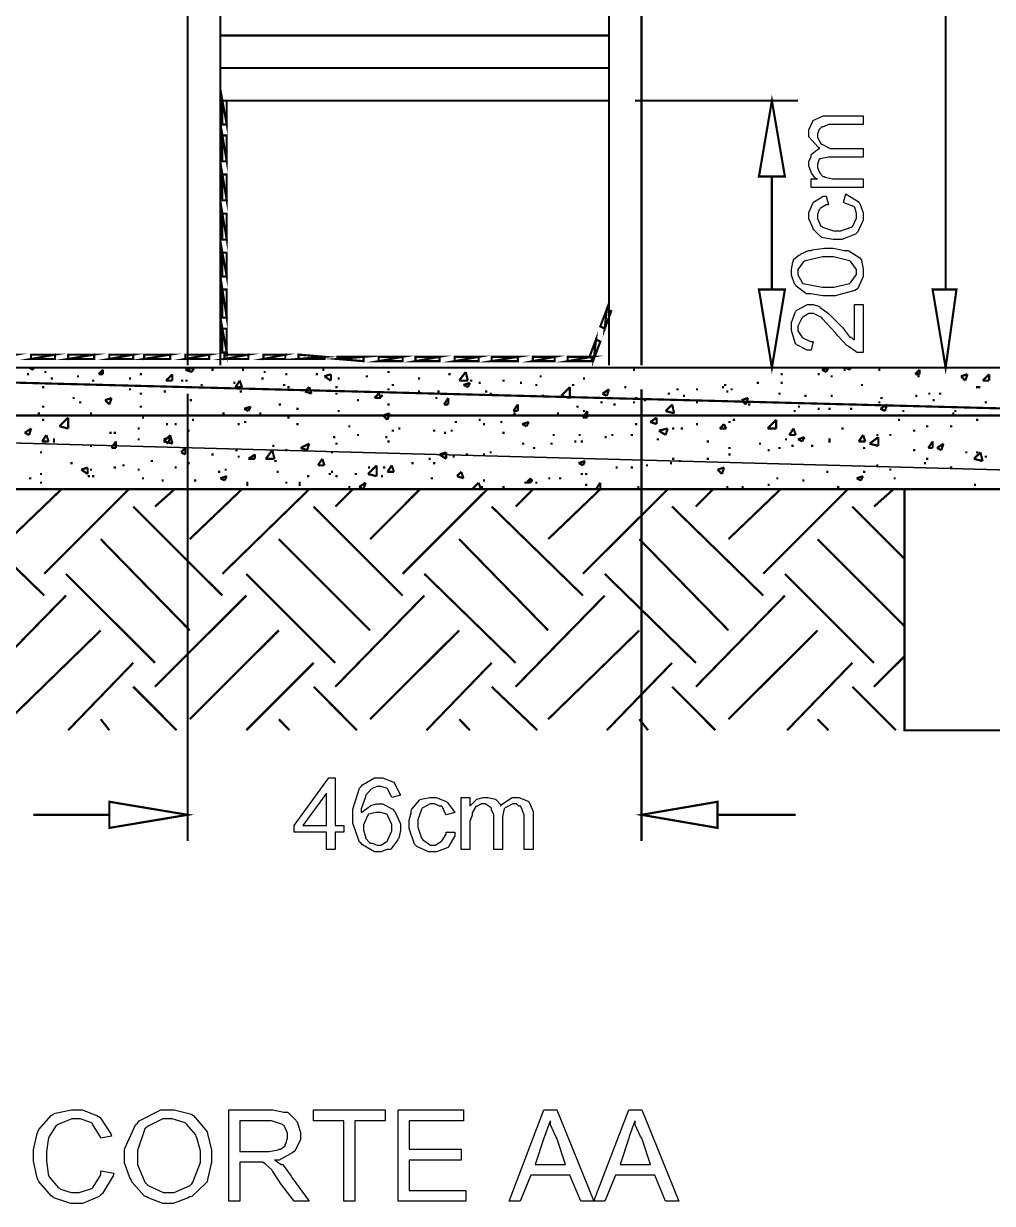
# Model space of a CAD drawing. Header units: metres. Extents: x -593 to 248, y 430 to 1024.
# Drawn here: x -500.11 to -481.19, y 851.76 to 874.8 of the extents above; entities that cross this region are included whole.
import ezdxf

# ---------------------------------------------------------------- set-up
doc = ezdxf.new("R2010")
doc.units = ezdxf.units.M
doc.header["$MEASUREMENT"] = 0
for name, color, linetype in [('C00-00-00-BLACK', 7, 'Continuous'), ('C00-7E-FF', 150, 'Continuous'), ('C00-FF-00', 3, 'Continuous'), ('C93-95-97', 253, 'Continuous'), ('C95-49-00', 34, 'Continuous'), ('CFF-7E-00', 30, 'Continuous')]:
    doc.layers.add(name, color=color, linetype=linetype)

msp = doc.modelspace()

# ---------------------------------------------------------------- linework, layer by layer
at = {"layer": 'C00-00-00-BLACK', "const_width": 0.0423}
for points in [[(-496.903, 868.126), (-496.903, 892.669), (-496.265, 892.669), (-496.265, 868.126)], [(-488.04, 868.126), (-488.04, 892.669), (-488.675, 892.669), (-488.675, 868.126)], [(-496.265, 874.568), (-488.675, 874.568)], [(-496.265, 873.933), (-488.675, 873.933)], [(-496.265, 873.296), (-488.675, 873.296)], [(-511.45, 868.083), (-475.74, 868.083)], [(-499.998, 868.083), (-499.957, 868.083)], [(-499.998, 868.083), (-499.914, 868.042)], [(-499.914, 868.042), (-499.914, 868.083)], [(-499.236, 868.083), (-499.195, 868.083)], [(-498.641, 867.956), (-498.557, 868.042)], [(-498.557, 867.956), (-498.557, 868.042)], [(-498.473, 868.083), (-498.43, 868.083)], [(-497.412, 868.083), (-497.369, 868.083)], [(-496.946, 868.042), (-496.777, 868.083)], [(-496.946, 868.042), (-496.82, 867.999)], [(-496.861, 868.083), (-496.82, 868.083)], [(-496.82, 867.999), (-496.777, 868.083)], [(-496.438, 868.042), (-496.395, 868.042)], [(-495.842, 868.042), (-495.8, 868.042)], [(-494.274, 868.042), (-494.232, 868.042)], [(-488.845, 868.083), (-488.802, 868.083)], [(-488.209, 868.042), (-488.167, 868.042)], [(-484.518, 868.042), (-484.391, 868.083)], [(-484.518, 868.042), (-484.433, 867.999)], [(-484.433, 867.999), (-484.391, 868.083)], [(-484.094, 868.042), (-484.053, 868.042)], [(-484.053, 868.083), (-484.011, 868.083)], [(-484.053, 868.083), (-483.968, 868.042)], [(-483.968, 868.042), (-483.968, 868.083)], [(-483.418, 868.042), (-483.375, 868.042)], [(-482.696, 867.956), (-482.61, 868.042)], [(-482.61, 867.956), (-482.61, 868.042)], [(-500.041, 867.956), (-499.998, 867.956)], [(-499.702, 867.999), (-499.661, 867.999)], [(-499.575, 867.872), (-499.533, 867.872)], [(-499.066, 867.914), (-499.023, 867.914)], [(-498.769, 867.83), (-498.727, 867.83)], [(-498.641, 867.956), (-498.557, 867.956)], [(-498.049, 867.872), (-498.007, 867.872)], [(-497.838, 867.956), (-497.795, 867.956)], [(-497.326, 867.83), (-497.2, 867.956)], [(-497.326, 867.83), (-497.2, 867.83)], [(-497.2, 867.83), (-497.2, 867.956)], [(-497.03, 867.83), (-496.987, 867.83)], [(-496.946, 867.83), (-496.903, 867.83)], [(-495.969, 867.703), (-495.885, 867.83)], [(-495.842, 867.703), (-495.885, 867.83)], [(-495.462, 867.872), (-495.419, 867.872)], [(-495.419, 867.999), (-495.377, 867.999)], [(-494.996, 867.956), (-494.954, 867.956)], [(-494.401, 867.956), (-494.358, 867.956)], [(-494.232, 867.914), (-494.105, 867.956)], [(-494.232, 867.914), (-494.105, 867.83)], [(-494.105, 867.83), (-494.105, 867.956)], [(-493.976, 867.872), (-493.935, 867.872)], [(-493.427, 867.914), (-493.381, 867.914)], [(-493.001, 867.999), (-492.958, 867.999)], [(-492.408, 867.872), (-492.366, 867.872)], [(-491.813, 867.956), (-491.77, 867.956)], [(-491.601, 867.83), (-491.474, 867.999)], [(-491.601, 867.83), (-491.431, 867.83)], [(-491.431, 867.83), (-491.474, 867.999)], [(-491.39, 867.83), (-491.347, 867.83)], [(-490.755, 867.83), (-490.712, 867.83)], [(-490.032, 867.914), (-489.99, 867.914)], [(-489.185, 867.872), (-489.144, 867.872)], [(-485.325, 867.956), (-485.283, 867.956)], [(-484.603, 867.956), (-484.56, 867.956)], [(-484.35, 867.914), (-484.307, 867.914)], [(-482.696, 867.956), (-482.61, 867.956)], [(-482.653, 867.914), (-482.61, 867.914)], [(-481.804, 867.914), (-481.676, 867.956)], [(-481.804, 867.914), (-481.719, 867.83)], [(-481.719, 867.83), (-481.676, 867.956)], [(-481.38, 867.83), (-481.253, 867.956)], [(-481.38, 867.83), (-481.253, 867.83)], [(-481.253, 867.83), (-481.253, 867.956)], [(-499.745, 867.703), (-499.702, 867.703)], [(-498.049, 867.66), (-498.007, 867.66)], [(-497.838, 867.576), (-497.795, 867.576)], [(-497.369, 867.617), (-497.326, 867.617)], [(-496.65, 867.746), (-496.607, 867.746)], [(-496.012, 867.787), (-495.969, 867.787)], [(-495.969, 867.703), (-495.842, 867.703)], [(-495.885, 867.617), (-495.842, 867.617)], [(-495.038, 867.746), (-494.996, 867.746)], [(-494.954, 867.703), (-494.911, 867.703)], [(-494.612, 867.617), (-494.528, 867.703)], [(-494.612, 867.617), (-494.485, 867.576)], [(-494.485, 867.576), (-494.528, 867.703)], [(-494.019, 867.703), (-493.976, 867.703)], [(-494.019, 867.576), (-493.976, 867.576)], [(-493.254, 867.491), (-493.17, 867.576)], [(-493.128, 867.491), (-493.17, 867.576)], [(-493.001, 867.66), (-492.958, 867.66)], [(-492.917, 867.746), (-492.874, 867.746)], [(-492.408, 867.617), (-492.366, 867.617)], [(-492.027, 867.617), (-491.985, 867.617)], [(-491.517, 867.746), (-491.39, 867.787)], [(-491.517, 867.746), (-491.431, 867.703)], [(-491.431, 867.703), (-491.39, 867.787)], [(-491.221, 867.787), (-491.178, 867.787)], [(-491.094, 867.617), (-491.051, 867.617)], [(-491.008, 867.576), (-490.967, 867.576)], [(-490.413, 867.787), (-490.371, 867.787)], [(-490.117, 867.746), (-490.074, 867.746)], [(-489.609, 867.533), (-489.44, 867.703)], [(-489.44, 867.491), (-489.44, 867.703)], [(-489.397, 867.746), (-489.355, 867.746)], [(-488.802, 867.576), (-488.675, 867.66)], [(-488.802, 867.576), (-488.718, 867.533)], [(-488.718, 867.533), (-488.675, 867.66)], [(-488.379, 867.703), (-488.336, 867.703)], [(-487.529, 867.576), (-487.487, 867.576)], [(-487.36, 867.66), (-487.318, 867.66)], [(-486.979, 867.66), (-486.936, 867.66)], [(-486.47, 867.703), (-486.429, 867.703)], [(-486.429, 867.746), (-486.386, 867.746)], [(-486.386, 867.617), (-486.343, 867.617)], [(-486.302, 867.66), (-486.259, 867.66)], [(-485.791, 867.787), (-485.748, 867.787)], [(-485.368, 867.576), (-485.325, 867.576)], [(-485.325, 867.787), (-485.283, 867.787)], [(-483.757, 867.746), (-483.714, 867.746)], [(-482.441, 867.576), (-482.4, 867.576)], [(-482.23, 867.576), (-482.187, 867.576)], [(-481.508, 867.703), (-481.465, 867.703)], [(-481.465, 867.703), (-481.423, 867.703)], [(-499.15, 867.491), (-499.107, 867.491)], [(-499.023, 867.407), (-498.98, 867.407)], [(-498.514, 867.449), (-498.388, 867.491)], [(-498.514, 867.449), (-498.43, 867.364)], [(-498.43, 867.364), (-498.388, 867.491)], [(-496.861, 867.449), (-496.82, 867.449)], [(-495.123, 867.364), (-495.08, 867.364)], [(-493.596, 867.449), (-493.554, 867.449)], [(-493.254, 867.491), (-493.128, 867.491)], [(-493.128, 867.533), (-493.085, 867.533)], [(-493.001, 867.364), (-492.958, 867.364)], [(-492.069, 867.491), (-492.027, 867.491)], [(-491.897, 867.364), (-491.813, 867.491)], [(-491.897, 867.364), (-491.813, 867.364)], [(-491.813, 867.364), (-491.813, 867.491)], [(-490.543, 867.237), (-490.456, 867.364)], [(-490.456, 867.237), (-490.456, 867.364)], [(-489.99, 867.533), (-489.947, 867.533)], [(-489.609, 867.533), (-489.44, 867.491)], [(-488.972, 867.491), (-488.929, 867.491)], [(-488.845, 867.407), (-488.802, 867.407)], [(-488.59, 867.364), (-488.548, 867.364)], [(-488.209, 867.407), (-488.167, 867.407)], [(-488.167, 867.491), (-488.124, 867.491)], [(-487.997, 867.449), (-487.956, 867.449)], [(-487.571, 867.237), (-487.444, 867.364)], [(-487.402, 867.191), (-487.444, 867.364)], [(-487.232, 867.533), (-487.191, 867.533)], [(-486.979, 867.407), (-486.936, 867.407)], [(-486.087, 867.449), (-485.96, 867.491)], [(-486.087, 867.449), (-486.003, 867.364)], [(-486.003, 867.364), (-485.96, 867.491)], [(-485.96, 867.364), (-485.918, 867.364)], [(-485.96, 867.364), (-485.918, 867.364)], [(-484.859, 867.533), (-484.817, 867.533)], [(-484.35, 867.533), (-484.307, 867.533)], [(-483.884, 867.364), (-483.841, 867.364)], [(-483.418, 867.407), (-483.375, 867.407)], [(-483.375, 867.491), (-483.332, 867.491)], [(-483.375, 867.28), (-483.246, 867.364)], [(-483.288, 867.237), (-483.246, 867.364)], [(-482.696, 867.533), (-482.653, 867.533)], [(-482.357, 867.449), (-482.314, 867.449)], [(-481.339, 867.407), (-481.296, 867.407)], [(-499.83, 867.191), (-499.788, 867.191)], [(-499.745, 867.321), (-499.702, 867.321)], [(-498.811, 867.191), (-498.769, 867.191)], [(-498.811, 867.15), (-498.769, 867.15)], [(-497.838, 867.321), (-497.795, 867.321)], [(-496.224, 867.191), (-496.181, 867.191)], [(-495.969, 867.15), (-495.928, 867.15)], [(-495.8, 867.28), (-495.673, 867.321)], [(-495.8, 867.28), (-495.716, 867.237)], [(-495.716, 867.237), (-495.673, 867.321)], [(-495.503, 867.191), (-495.462, 867.191)], [(-494.781, 867.28), (-494.738, 867.28)], [(-493.976, 867.237), (-493.935, 867.237)], [(-493.085, 867.15), (-492.958, 867.191)], [(-493.085, 867.15), (-493.001, 867.065)], [(-493.001, 867.065), (-492.958, 867.191)], [(-490.543, 867.237), (-490.456, 867.237)], [(-490.543, 867.191), (-490.498, 867.191)], [(-490.159, 867.15), (-490.117, 867.15)], [(-489.693, 867.191), (-489.651, 867.191)], [(-489.313, 867.321), (-489.27, 867.321)], [(-489.185, 867.107), (-489.101, 867.237)], [(-489.185, 867.237), (-489.144, 867.237)], [(-489.101, 867.107), (-489.101, 867.237)], [(-487.571, 867.237), (-487.402, 867.191)], [(-487.064, 867.15), (-487.021, 867.15)], [(-485.325, 867.15), (-485.283, 867.15)], [(-485.072, 867.237), (-485.029, 867.237)], [(-484.986, 867.321), (-484.945, 867.321)], [(-484.603, 867.28), (-484.56, 867.28)], [(-484.391, 867.28), (-484.35, 867.28)], [(-483.968, 867.28), (-483.925, 867.28)], [(-483.375, 867.28), (-483.288, 867.237)], [(-482.949, 867.237), (-482.907, 867.237)], [(-481.975, 867.191), (-481.934, 867.191)], [(-481.934, 867.237), (-481.891, 867.237)], [(-500.084, 866.811), (-499.957, 866.895)], [(-499.998, 866.768), (-499.957, 866.895)], [(-499.745, 867.065), (-499.702, 867.065)], [(-499.406, 866.938), (-499.236, 867.107)], [(-499.406, 866.938), (-499.236, 866.895)], [(-499.236, 866.895), (-499.236, 867.107)], [(-497.879, 866.895), (-497.838, 866.895)], [(-497.795, 867.107), (-497.752, 867.107)], [(-497.326, 866.981), (-497.284, 866.981)], [(-497.157, 866.981), (-497.116, 866.981)], [(-496.82, 867.065), (-496.777, 867.065)], [(-495.928, 866.981), (-495.885, 866.981)], [(-495.8, 867.022), (-495.758, 867.022)], [(-494.954, 867.107), (-494.911, 867.107)], [(-494.781, 866.981), (-494.738, 866.981)], [(-493.766, 866.938), (-493.723, 866.938)], [(-492.789, 866.895), (-492.747, 866.895)], [(-491.686, 867.022), (-491.644, 867.022)], [(-491.221, 867.065), (-491.178, 867.065)], [(-491.135, 866.981), (-491.094, 866.981)], [(-490.797, 867.022), (-490.755, 867.022)], [(-490.371, 866.981), (-490.243, 867.022)], [(-490.371, 866.981), (-490.286, 866.938)], [(-490.286, 866.938), (-490.243, 867.022)], [(-489.185, 867.107), (-489.101, 867.107)], [(-488.167, 866.981), (-488.124, 866.981)], [(-487.871, 867.022), (-487.744, 867.107)], [(-487.871, 867.022), (-487.744, 866.981)], [(-487.744, 866.981), (-487.744, 867.107)], [(-487.701, 866.854), (-487.529, 866.895)], [(-487.571, 866.768), (-487.529, 866.895)], [(-487.444, 866.895), (-487.402, 866.895)], [(-487.275, 866.895), (-487.232, 866.895)], [(-486.979, 866.981), (-486.936, 866.981)], [(-486.513, 866.895), (-486.429, 866.981)], [(-486.513, 866.895), (-486.386, 866.895)], [(-486.386, 866.895), (-486.429, 866.981)], [(-486.343, 867.022), (-486.302, 867.022)], [(-486.259, 867.065), (-486.217, 867.065)], [(-485.579, 866.895), (-485.411, 867.065)], [(-485.579, 866.895), (-485.411, 866.895)], [(-485.411, 866.895), (-485.411, 867.065)], [(-485.156, 866.768), (-485.072, 866.895)], [(-485.029, 866.768), (-485.072, 866.895)], [(-484.137, 866.895), (-484.094, 866.895)], [(-483.034, 867.065), (-482.992, 867.065)], [(-482.484, 866.938), (-482.441, 866.938)], [(-482.018, 866.938), (-481.975, 866.938)], [(-481.508, 867.065), (-481.465, 867.065)], [(-500.084, 866.811), (-499.998, 866.768)], [(-499.745, 866.642), (-499.661, 866.768)], [(-499.618, 866.642), (-499.661, 866.768)], [(-499.533, 866.684), (-499.491, 866.684)], [(-498.43, 866.811), (-498.388, 866.811)], [(-498.345, 866.811), (-498.304, 866.811)], [(-497.879, 866.684), (-497.838, 866.684)], [(-497.369, 866.642), (-497.243, 866.768)], [(-497.369, 866.684), (-497.243, 866.726)], [(-497.369, 866.684), (-497.284, 866.599)], [(-497.284, 866.599), (-497.243, 866.726)], [(-497.2, 866.599), (-497.243, 866.768)], [(-496.903, 866.854), (-496.861, 866.854)], [(-494.062, 866.726), (-494.019, 866.726)], [(-493.596, 866.768), (-493.554, 866.768)], [(-493.044, 866.726), (-493.001, 866.726)], [(-492.917, 866.854), (-492.874, 866.854)], [(-492.112, 866.854), (-492.069, 866.854)], [(-491.897, 866.811), (-491.856, 866.811)], [(-491.77, 866.854), (-491.728, 866.854)], [(-490.755, 866.811), (-490.712, 866.811)], [(-489.778, 866.768), (-489.736, 866.768)], [(-489.27, 866.768), (-489.228, 866.768)], [(-488.759, 866.726), (-488.718, 866.726)], [(-488.633, 866.768), (-488.59, 866.768)], [(-488.252, 866.768), (-488.209, 866.768)], [(-487.744, 866.684), (-487.701, 866.684)], [(-487.701, 866.854), (-487.571, 866.768)], [(-485.241, 866.684), (-485.198, 866.684)], [(-485.156, 866.768), (-485.029, 866.768)], [(-484.986, 866.684), (-484.859, 866.726)], [(-484.986, 866.684), (-484.902, 866.642)], [(-484.902, 866.642), (-484.859, 866.726)], [(-484.391, 866.684), (-484.35, 866.684)], [(-483.798, 866.642), (-483.714, 866.768)], [(-483.671, 866.642), (-483.714, 866.768)], [(-483.588, 866.599), (-483.418, 866.726)], [(-483.459, 866.768), (-483.418, 866.768)], [(-483.418, 866.556), (-483.418, 866.726)], [(-483.203, 866.768), (-483.162, 866.768)], [(-482.737, 866.854), (-482.696, 866.854)], [(-499.788, 866.429), (-499.745, 866.429)], [(-499.745, 866.642), (-499.618, 866.642)], [(-499.533, 866.642), (-499.491, 866.642)], [(-498.811, 866.556), (-498.769, 866.556)], [(-498.388, 866.515), (-498.304, 866.642)], [(-498.388, 866.515), (-498.304, 866.515)], [(-498.304, 866.515), (-498.304, 866.642)], [(-497.369, 866.642), (-497.2, 866.599)], [(-497.03, 866.429), (-496.946, 866.515)], [(-497.03, 866.429), (-496.946, 866.388)], [(-496.946, 866.388), (-496.946, 866.515)], [(-495.969, 866.472), (-495.928, 866.472)], [(-495.377, 866.303), (-495.25, 866.472)], [(-495.25, 866.556), (-495.207, 866.556)], [(-495.207, 866.303), (-495.25, 866.472)], [(-494.996, 866.472), (-494.954, 866.472)], [(-494.697, 866.515), (-494.528, 866.599)], [(-494.697, 866.515), (-494.571, 866.472)], [(-494.571, 866.472), (-494.528, 866.599)], [(-494.105, 866.429), (-494.062, 866.429)], [(-494.019, 866.599), (-493.976, 866.599)], [(-493.001, 866.642), (-492.958, 866.642)], [(-491.985, 866.388), (-491.856, 866.429)], [(-491.856, 866.303), (-491.856, 866.429)], [(-491.008, 866.429), (-490.967, 866.429)], [(-490.371, 866.599), (-490.329, 866.599)], [(-490.159, 866.515), (-490.117, 866.515)], [(-489.82, 866.599), (-489.778, 866.599)], [(-489.355, 866.642), (-489.313, 866.642)], [(-489.228, 866.642), (-489.185, 866.642)], [(-486.767, 866.642), (-486.725, 866.642)], [(-486.343, 866.515), (-486.302, 866.515)], [(-485.748, 866.599), (-485.707, 866.599)], [(-485.579, 866.472), (-485.537, 866.472)], [(-485.368, 866.515), (-485.325, 866.515)], [(-485.113, 866.556), (-485.072, 866.556)], [(-484.73, 866.556), (-484.687, 866.556)], [(-484.391, 866.642), (-484.35, 866.642)], [(-483.798, 866.642), (-483.671, 866.642)], [(-483.714, 866.515), (-483.671, 866.515)], [(-483.588, 866.599), (-483.418, 866.556)], [(-482.737, 866.472), (-482.696, 866.472)], [(-482.441, 866.515), (-482.357, 866.642)], [(-482.441, 866.515), (-482.357, 866.515)], [(-482.357, 866.515), (-482.357, 866.642)], [(-482.271, 866.515), (-482.145, 866.599)], [(-482.271, 866.515), (-482.187, 866.472)], [(-482.187, 866.472), (-482.145, 866.599)], [(-481.719, 866.429), (-481.676, 866.429)], [(-481.55, 866.303), (-481.423, 866.429)], [(-481.508, 866.429), (-481.465, 866.429)], [(-481.38, 866.26), (-481.423, 866.429)], [(-499.195, 866.219), (-499.15, 866.219)], [(-497.623, 866.26), (-497.582, 866.26)], [(-496.903, 866.219), (-496.861, 866.219)], [(-496.438, 866.388), (-496.395, 866.388)], [(-495.928, 866.345), (-495.885, 866.345)], [(-495.716, 866.303), (-495.589, 866.388)], [(-495.716, 866.303), (-495.589, 866.303)], [(-495.589, 866.303), (-495.589, 866.388)], [(-495.377, 866.303), (-495.207, 866.303)], [(-495.207, 866.26), (-495.166, 866.26)], [(-494.358, 866.176), (-494.274, 866.303)], [(-494.232, 866.176), (-494.274, 866.303)], [(-492.535, 866.219), (-492.492, 866.219)], [(-492.196, 866.303), (-492.155, 866.303)], [(-492.112, 866.219), (-492.069, 866.219)], [(-491.985, 866.388), (-491.856, 866.303)], [(-491.728, 866.345), (-491.686, 866.345)], [(-491.474, 866.388), (-491.431, 866.388)], [(-491.135, 866.388), (-491.094, 866.388)], [(-489.27, 866.219), (-489.144, 866.26)], [(-489.27, 866.219), (-489.185, 866.176)], [(-489.185, 866.176), (-489.144, 866.26)], [(-487.487, 866.219), (-487.444, 866.219)], [(-487.444, 866.303), (-487.402, 866.303)], [(-487.318, 866.26), (-487.275, 866.26)], [(-486.767, 866.303), (-486.725, 866.303)], [(-486.343, 866.388), (-486.302, 866.388)], [(-482.526, 866.219), (-482.484, 866.219)], [(-482.484, 866.303), (-482.441, 866.303)], [(-481.55, 866.303), (-481.38, 866.26)], [(-481.339, 866.345), (-481.296, 866.345)], [(-499.788, 866.006), (-499.745, 866.006)], [(-498.98, 866.092), (-498.853, 866.133)], [(-498.98, 866.092), (-498.853, 866.006)], [(-498.853, 866.006), (-498.853, 866.133)], [(-498.853, 865.964), (-498.811, 865.964)], [(-498.811, 866.092), (-498.769, 866.092)], [(-498.769, 865.964), (-498.727, 865.964)], [(-498.345, 866.133), (-498.304, 866.133)], [(-498.177, 866.176), (-498.134, 866.176)], [(-497.879, 866.092), (-497.838, 866.092)], [(-497.157, 866.133), (-497.116, 866.133)], [(-496.311, 866.049), (-496.265, 866.049)], [(-496.265, 865.922), (-496.139, 865.964)], [(-496.181, 866.092), (-496.139, 866.092)], [(-496.181, 865.88), (-496.139, 865.964)], [(-495.166, 866.049), (-495.123, 866.049)], [(-494.571, 865.964), (-494.528, 865.964)], [(-494.358, 866.176), (-494.232, 866.176)], [(-494.146, 866.006), (-494.105, 866.006)], [(-494.105, 866.049), (-494.062, 866.049)], [(-494.019, 865.964), (-493.976, 865.964)], [(-493.639, 866.006), (-493.596, 866.006)], [(-493.381, 866.006), (-493.213, 866.176)], [(-493.381, 866.133), (-493.34, 866.133)], [(-493.381, 866.006), (-493.213, 865.964)], [(-493.213, 865.964), (-493.213, 866.176)], [(-493.128, 865.964), (-493.085, 865.964)], [(-493.085, 866.133), (-493.044, 866.133)], [(-493.001, 866.049), (-492.917, 866.176)], [(-493.001, 866.049), (-492.874, 866.049)], [(-492.874, 866.049), (-492.917, 866.176)], [(-491.644, 865.964), (-491.56, 866.049)], [(-491.644, 865.964), (-491.517, 865.922)], [(-491.517, 865.922), (-491.56, 866.049)], [(-489.228, 866.006), (-489.185, 866.006)], [(-489.144, 866.006), (-489.101, 866.006)], [(-488.548, 866.133), (-488.506, 866.133)], [(-488.252, 866.133), (-488.209, 866.133)], [(-487.956, 866.176), (-487.913, 866.176)], [(-486.556, 866.092), (-486.429, 866.133)], [(-486.556, 866.092), (-486.47, 866.006)], [(-486.47, 866.006), (-486.429, 866.133)], [(-484.433, 866.049), (-484.391, 866.049)], [(-483.841, 865.922), (-483.714, 865.964)], [(-483.757, 865.88), (-483.714, 865.964)], [(-483.714, 866.049), (-483.671, 866.049)], [(-483.459, 866.176), (-483.418, 866.176)], [(-483.203, 866.092), (-483.162, 866.092)], [(-482.018, 866.133), (-481.975, 866.133)], [(-499.998, 865.922), (-499.957, 865.922)], [(-499.788, 865.837), (-499.745, 865.837)], [(-497.795, 865.922), (-497.752, 865.922)], [(-497.412, 865.88), (-497.369, 865.88)], [(-496.777, 865.88), (-496.734, 865.88)], [(-496.265, 865.922), (-496.181, 865.88)], [(-495.758, 865.837), (-495.716, 865.837)], [(-495.758, 865.795), (-495.716, 865.795)], [(-494.996, 865.837), (-494.954, 865.837)], [(-494.738, 865.837), (-494.697, 865.837)], [(-494.738, 865.795), (-494.697, 865.795)], [(-493.766, 865.753), (-493.723, 865.753)], [(-493.554, 865.753), (-493.427, 865.837)], [(-493.554, 865.753), (-493.47, 865.71)], [(-493.47, 865.71), (-493.427, 865.837)], [(-492.155, 865.922), (-492.112, 865.922)], [(-491.347, 865.71), (-491.221, 865.837)], [(-491.178, 865.71), (-491.221, 865.837)], [(-491.178, 865.753), (-491.135, 865.753)], [(-491.135, 865.88), (-491.094, 865.88)], [(-490.755, 865.753), (-490.712, 865.753)], [(-490.329, 865.837), (-490.286, 865.837)], [(-490.286, 865.837), (-490.202, 865.922)], [(-490.286, 865.837), (-490.202, 865.837)], [(-490.202, 865.837), (-490.202, 865.922)], [(-490.202, 865.88), (-490.159, 865.88)], [(-490.117, 865.837), (-490.074, 865.837)], [(-489.863, 865.922), (-489.82, 865.922)], [(-489.651, 865.922), (-489.609, 865.922)], [(-489.144, 865.795), (-489.101, 865.795)], [(-488.929, 865.71), (-488.845, 865.837)], [(-488.845, 865.71), (-488.845, 865.837)], [(-488.124, 865.753), (-488.083, 865.753)], [(-486.386, 865.753), (-486.343, 865.753)], [(-486.087, 865.753), (-486.045, 865.753)], [(-485.579, 865.795), (-485.537, 865.795)], [(-485.411, 865.922), (-485.368, 865.922)], [(-484.902, 865.88), (-484.859, 865.88)], [(-484.221, 865.753), (-484.18, 865.753)], [(-483.841, 865.922), (-483.757, 865.88)], [(-483.119, 865.922), (-483.076, 865.922)], [(-481.55, 865.795), (-481.508, 865.795)], [(-521.883, 865.71), (-465.349, 865.71)], [(-496.481, 865.71), (-496.438, 865.71)], [(-495.969, 865.71), (-495.928, 865.71)], [(-474.893, 865.71), (-474.893, 861.003), (-482.907, 861.003), (-482.907, 865.71)]]:
    msp.add_lwpolyline(points, dxfattribs=at)
at = {"layer": 'C00-00-00-BLACK'}
for points in [[(-498.6, 852.4), (-498.345, 852.357), (-498.356, 852.305), (-498.568, 851.956), (-498.6, 851.934), (-498.631, 851.902), (-498.958, 851.764), (-499.066, 851.764), (-499.183, 851.764), (-499.512, 851.871), (-499.533, 851.891), (-499.566, 851.913), (-499.81, 852.189), (-499.83, 852.23), (-499.841, 852.262), (-499.914, 852.589), (-499.914, 852.696), (-499.914, 852.813), (-499.841, 853.131), (-499.83, 853.163), (-499.81, 853.206), (-499.566, 853.481), (-499.533, 853.502), (-499.491, 853.524), (-499.173, 853.588), (-499.066, 853.588), (-498.959, 853.588), (-498.674, 853.481), (-498.641, 853.46), (-498.61, 853.439), (-498.399, 853.122), (-498.388, 853.079), (-498.6, 853.036), (-498.611, 853.068), (-498.76, 853.312), (-498.769, 853.333), (-498.792, 853.344), (-498.998, 853.418), (-499.066, 853.418), (-499.162, 853.418), (-499.417, 853.313), (-499.449, 853.291), (-499.471, 853.282), (-499.609, 853.068), (-499.618, 853.036), (-499.629, 853.005), (-499.661, 852.773), (-499.661, 852.696), (-499.661, 852.601), (-499.629, 852.336), (-499.618, 852.314), (-499.609, 852.283), (-499.428, 852.072), (-499.406, 852.061), (-499.385, 852.04), (-499.177, 851.975), (-499.107, 851.975), (-499.023, 851.975), (-498.792, 852.051), (-498.769, 852.061), (-498.749, 852.083), (-498.6, 852.321), (-498.6, 852.4)], [(-498.134, 852.653), (-498.134, 852.824), (-497.922, 853.301), (-497.879, 853.333), (-497.848, 853.375), (-497.426, 853.588), (-497.284, 853.588), (-497.168, 853.588), (-496.851, 853.513), (-496.82, 853.502), (-496.788, 853.481), (-496.545, 853.196), (-496.523, 853.163), (-496.514, 853.131), (-496.438, 852.805), (-496.438, 852.696), (-496.438, 852.569), (-496.514, 852.23), (-496.523, 852.187), (-496.545, 852.156), (-496.82, 851.902), (-496.861, 851.891), (-496.893, 851.871), (-497.186, 851.764), (-497.284, 851.764), (-497.39, 851.764), (-497.676, 851.871), (-497.708, 851.891), (-497.751, 851.913), (-497.998, 852.189), (-498.007, 852.23), (-498.029, 852.262), (-498.134, 852.555), (-498.134, 852.653)], [(-496.096, 851.806), (-496.096, 853.588), (-495.334, 853.588), (-495.239, 853.588), (-495.025, 853.545), (-494.954, 853.545), (-494.933, 853.535), (-494.792, 853.387), (-494.781, 853.375), (-494.761, 853.355), (-494.697, 853.148), (-494.697, 853.079), (-494.697, 853.005), (-494.803, 852.802), (-494.824, 852.78), (-494.846, 852.759), (-495.117, 852.61), (-495.207, 852.61), (-495.187, 852.601), (-495.075, 852.526), (-495.038, 852.526), (-495.028, 852.506), (-494.881, 852.294), (-494.869, 852.271), (-494.528, 851.806), (-494.824, 851.806), (-495.08, 852.145), (-495.103, 852.176), (-495.24, 852.39), (-495.25, 852.4), (-495.261, 852.422), (-495.367, 852.517), (-495.377, 852.526), (-495.388, 852.537), (-495.444, 852.568), (-495.462, 852.568), (-495.494, 852.568), (-495.565, 852.568), (-495.589, 852.568), (-495.885, 852.568), (-495.885, 851.806), (-496.096, 851.806)], [(-493.85, 851.806), (-493.85, 853.375), (-494.442, 853.375), (-494.442, 853.588), (-493.044, 853.588), (-493.044, 853.375), (-493.639, 853.375), (-493.639, 851.806), (-493.85, 851.806)], [(-492.789, 851.806), (-492.789, 853.588), (-491.517, 853.588), (-491.517, 853.375), (-492.578, 853.375), (-492.578, 852.823), (-491.56, 852.823), (-491.56, 852.61), (-492.578, 852.61), (-492.578, 852.018), (-491.474, 852.018), (-491.474, 851.806), (-492.789, 851.806)], [(-490.628, 851.806), (-489.947, 853.588), (-489.693, 853.588), (-488.972, 851.806), (-489.228, 851.806), (-489.44, 852.314), (-490.202, 852.314), (-490.413, 851.806), (-490.628, 851.806)], [(-488.972, 851.806), (-488.291, 853.588), (-488.037, 853.588), (-487.315, 851.806), (-487.571, 851.806), (-487.783, 852.314), (-488.546, 852.314), (-488.756, 851.806), (-488.972, 851.806)], [(-497.879, 852.653), (-497.879, 852.526), (-497.741, 852.176), (-497.708, 852.145), (-497.676, 852.113), (-497.383, 851.975), (-497.284, 851.975), (-497.168, 851.975), (-496.851, 852.113), (-496.82, 852.145), (-496.799, 852.176), (-496.65, 852.566), (-496.65, 852.696), (-496.65, 852.792), (-496.724, 853.047), (-496.734, 853.079), (-496.745, 853.101), (-496.925, 853.312), (-496.946, 853.333), (-496.968, 853.344), (-497.205, 853.418), (-497.284, 853.418), (-497.39, 853.418), (-497.676, 853.27), (-497.708, 853.249), (-497.741, 853.217), (-497.879, 852.795), (-497.879, 852.653)], [(-495.885, 852.78), (-495.377, 852.78), (-495.313, 852.78), (-495.134, 852.813), (-495.123, 852.823), (-495.091, 852.823), (-494.996, 852.886), (-494.996, 852.907), (-494.986, 852.929), (-494.954, 853.042), (-494.954, 853.079), (-494.954, 853.133), (-495.017, 853.282), (-495.038, 853.291), (-495.049, 853.302), (-495.264, 853.375), (-495.334, 853.375), (-495.885, 853.375), (-495.885, 852.78)], [(-490.117, 852.526), (-489.524, 852.526), (-489.693, 853.036), (-489.716, 853.068), (-489.82, 853.3), (-489.82, 853.375), (-489.831, 853.355), (-489.938, 853.068), (-489.947, 853.036), (-490.117, 852.526)], [(-488.46, 852.526), (-487.868, 852.526), (-488.037, 853.036), (-488.059, 853.068), (-488.164, 853.3), (-488.164, 853.375), (-488.175, 853.355), (-488.281, 853.068), (-488.291, 853.036), (-488.46, 852.526)]]:
    msp.add_lwpolyline(points, close=True, dxfattribs=at)
at = {"layer": 'C00-7E-FF', "const_width": 0.0423}
for points in [[(-482.103, 869.61), (-482.103, 875.883)], [(-488.167, 873.296), (-484.986, 873.296)], [(-485.495, 869.61), (-485.495, 871.815)], [(-489.82, 868.083), (-484.986, 868.083)], [(-489.82, 868.083), (-481.635, 868.083)], [(-496.903, 867.576), (-496.903, 858.842)], [(-488.04, 867.66), (-488.04, 858.842)], [(-498.43, 859.352), (-499.914, 859.352)], [(-486.556, 859.352), (-485.029, 859.352)]]:
    msp.add_lwpolyline(points, dxfattribs=at)
for points in [[(-485.748, 871.815), (-485.241, 871.815), (-485.495, 873.296), (-485.748, 871.815)], [(-485.748, 869.61), (-485.241, 869.61), (-485.495, 868.083), (-485.748, 869.61)], [(-482.357, 869.61), (-481.891, 869.61), (-482.103, 868.083), (-482.357, 869.61)], [(-498.43, 859.607), (-498.43, 859.096), (-496.903, 859.352), (-498.43, 859.607)], [(-486.556, 859.607), (-486.556, 859.096), (-488.04, 859.352), (-486.556, 859.607)]]:
    msp.add_lwpolyline(points, close=True, dxfattribs=at)
at = {"layer": 'C00-7E-FF'}
for points in [[(-485.748, 871.815), (-485.241, 871.815), (-485.495, 873.296), (-485.748, 871.815)], [(-485.748, 869.61), (-485.241, 869.61), (-485.495, 868.083), (-485.748, 869.61)], [(-482.357, 869.61), (-481.891, 869.61), (-482.103, 868.083), (-482.357, 869.61)], [(-498.43, 859.607), (-498.43, 859.096), (-496.903, 859.352), (-498.43, 859.607)], [(-486.556, 859.607), (-486.556, 859.096), (-488.04, 859.352), (-486.556, 859.607)]]:
    msp.add_lwpolyline(points, close=True, dxfattribs=at)
at = {"layer": 'C00-FF-00', "const_width": 0.0423}
for points in [[(-496.224, 873.296), (-496.139, 872.831), (-496.224, 872.831), (-496.224, 873.296)], [(-496.139, 873.296), (-496.224, 873.296), (-496.139, 872.831), (-496.139, 873.296)], [(-496.224, 872.618), (-496.139, 872.111), (-496.224, 872.111), (-496.224, 872.618)], [(-496.139, 872.618), (-496.224, 872.618), (-496.139, 872.111), (-496.139, 872.618)], [(-496.224, 871.856), (-496.139, 871.349), (-496.224, 871.349), (-496.224, 871.856)], [(-496.139, 871.856), (-496.224, 871.856), (-496.139, 871.349), (-496.139, 871.856)], [(-496.224, 871.091), (-496.139, 870.584), (-496.224, 870.584), (-496.224, 871.091)], [(-496.139, 871.091), (-496.224, 871.091), (-496.139, 870.584), (-496.139, 871.091)], [(-496.224, 870.329), (-496.139, 869.864), (-496.224, 869.864), (-496.224, 870.329)], [(-496.139, 870.329), (-496.224, 870.329), (-496.139, 869.864), (-496.139, 870.329)], [(-496.224, 869.61), (-496.139, 869.06), (-496.224, 869.06), (-496.224, 869.61)], [(-496.139, 869.61), (-496.224, 869.61), (-496.139, 869.06), (-496.139, 869.61)], [(-488.718, 869.227), (-488.759, 868.845), (-488.845, 868.888), (-488.718, 869.227)], [(-488.633, 869.184), (-488.718, 869.227), (-488.759, 868.845), (-488.633, 869.184)], [(-496.224, 868.845), (-496.139, 868.38), (-496.224, 868.38), (-496.224, 868.845)], [(-496.139, 868.845), (-496.224, 868.845), (-496.139, 868.38), (-496.139, 868.845)], [(-488.929, 868.634), (-488.972, 868.253), (-489.056, 868.295), (-488.929, 868.634)], [(-488.845, 868.592), (-488.929, 868.634), (-488.972, 868.253), (-488.845, 868.592)], [(-500.253, 868.338), (-500.722, 868.253), (-500.722, 868.338), (-500.253, 868.338)], [(-499.491, 868.253), (-499.491, 868.338), (-499.96, 868.253), (-499.491, 868.253)], [(-499.491, 868.338), (-499.96, 868.253), (-499.96, 868.338), (-499.491, 868.338)], [(-498.727, 868.253), (-498.727, 868.338), (-499.236, 868.253), (-498.727, 868.253)], [(-498.727, 868.338), (-499.236, 868.253), (-499.236, 868.338), (-498.727, 868.338)], [(-497.965, 868.253), (-497.965, 868.338), (-498.433, 868.253), (-497.965, 868.253)], [(-497.965, 868.338), (-498.433, 868.253), (-498.433, 868.338), (-497.965, 868.338)], [(-497.243, 868.253), (-497.243, 868.338), (-497.752, 868.253), (-497.243, 868.253)], [(-497.243, 868.338), (-497.752, 868.253), (-497.752, 868.338), (-497.243, 868.338)], [(-496.481, 868.253), (-496.481, 868.338), (-496.949, 868.253), (-496.481, 868.253)], [(-496.481, 868.338), (-496.949, 868.253), (-496.949, 868.338), (-496.481, 868.338)], [(-495.716, 868.253), (-495.716, 868.338), (-496.184, 868.253), (-495.716, 868.253)], [(-495.716, 868.338), (-496.184, 868.253), (-496.184, 868.338), (-495.716, 868.338)], [(-494.996, 868.253), (-494.996, 868.338), (-495.422, 868.253), (-494.996, 868.253)], [(-494.996, 868.338), (-495.422, 868.253), (-495.422, 868.338), (-494.996, 868.338)], [(-494.232, 868.253), (-494.232, 868.295), (-494.738, 868.253), (-494.232, 868.253)], [(-494.232, 868.295), (-494.738, 868.253), (-494.738, 868.338), (-494.232, 868.295)], [(-493.47, 868.21), (-493.47, 868.295), (-493.976, 868.253), (-493.47, 868.21)], [(-493.47, 868.295), (-493.976, 868.253), (-493.976, 868.295), (-493.47, 868.295)], [(-492.705, 868.21), (-492.705, 868.295), (-493.173, 868.21), (-492.705, 868.21)], [(-492.705, 868.295), (-493.173, 868.21), (-493.173, 868.295), (-492.705, 868.295)], [(-491.985, 868.21), (-491.985, 868.295), (-492.454, 868.21), (-491.985, 868.21)], [(-491.985, 868.295), (-492.454, 868.21), (-492.454, 868.295), (-491.985, 868.295)], [(-491.221, 868.21), (-491.221, 868.295), (-491.689, 868.21), (-491.221, 868.21)], [(-491.221, 868.295), (-491.689, 868.21), (-491.689, 868.295), (-491.221, 868.295)], [(-490.456, 868.21), (-490.456, 868.295), (-490.967, 868.21), (-490.456, 868.21)], [(-490.456, 868.295), (-490.967, 868.21), (-490.967, 868.295), (-490.456, 868.295)], [(-489.736, 868.21), (-489.736, 868.295), (-490.162, 868.21), (-489.736, 868.21)], [(-489.736, 868.295), (-490.162, 868.21), (-490.162, 868.295), (-489.736, 868.295)], [(-489.014, 868.21), (-489.014, 868.295), (-489.481, 868.21), (-489.014, 868.21)], [(-489.014, 868.295), (-489.481, 868.21), (-489.481, 868.295), (-489.014, 868.295)]]:
    msp.add_lwpolyline(points, close=True, dxfattribs=at)
at = {"layer": 'C00-FF-00'}
for points in [[(-496.139, 873.296), (-496.224, 873.296), (-496.139, 872.831), (-496.139, 873.296)], [(-496.224, 873.296), (-496.139, 872.831), (-496.224, 872.831), (-496.224, 873.296)], [(-496.139, 872.618), (-496.224, 872.618), (-496.139, 872.111), (-496.139, 872.618)], [(-496.224, 872.618), (-496.139, 872.111), (-496.224, 872.111), (-496.224, 872.618)], [(-496.139, 871.856), (-496.224, 871.856), (-496.139, 871.349), (-496.139, 871.856)], [(-496.224, 871.856), (-496.139, 871.349), (-496.224, 871.349), (-496.224, 871.856)], [(-496.139, 871.091), (-496.224, 871.091), (-496.139, 870.584), (-496.139, 871.091)], [(-496.224, 871.091), (-496.139, 870.584), (-496.224, 870.584), (-496.224, 871.091)], [(-496.139, 870.329), (-496.224, 870.329), (-496.139, 869.864), (-496.139, 870.329)], [(-496.224, 870.329), (-496.139, 869.864), (-496.224, 869.864), (-496.224, 870.329)], [(-496.139, 869.61), (-496.224, 869.61), (-496.139, 869.06), (-496.139, 869.61)], [(-496.224, 869.61), (-496.139, 869.06), (-496.224, 869.06), (-496.224, 869.61)], [(-488.718, 869.227), (-488.759, 868.845), (-488.845, 868.888), (-488.718, 869.227)], [(-488.633, 869.184), (-488.718, 869.227), (-488.759, 868.845), (-488.633, 869.184)], [(-496.139, 868.845), (-496.224, 868.845), (-496.139, 868.38), (-496.139, 868.845)], [(-496.224, 868.845), (-496.139, 868.38), (-496.224, 868.38), (-496.224, 868.845)], [(-488.929, 868.634), (-488.972, 868.253), (-489.056, 868.295), (-488.929, 868.634)], [(-488.845, 868.592), (-488.929, 868.634), (-488.972, 868.253), (-488.845, 868.592)], [(-499.491, 868.253), (-499.491, 868.338), (-499.96, 868.253), (-499.491, 868.253)], [(-499.491, 868.338), (-499.96, 868.253), (-499.96, 868.338), (-499.491, 868.338)], [(-498.727, 868.253), (-498.727, 868.338), (-499.236, 868.253), (-498.727, 868.253)], [(-498.727, 868.338), (-499.236, 868.253), (-499.236, 868.338), (-498.727, 868.338)], [(-497.965, 868.253), (-497.965, 868.338), (-498.433, 868.253), (-497.965, 868.253)], [(-497.965, 868.338), (-498.433, 868.253), (-498.433, 868.338), (-497.965, 868.338)], [(-497.243, 868.253), (-497.243, 868.338), (-497.752, 868.253), (-497.243, 868.253)], [(-497.243, 868.338), (-497.752, 868.253), (-497.752, 868.338), (-497.243, 868.338)], [(-496.481, 868.253), (-496.481, 868.338), (-496.949, 868.253), (-496.481, 868.253)], [(-496.481, 868.338), (-496.949, 868.253), (-496.949, 868.338), (-496.481, 868.338)], [(-495.716, 868.253), (-495.716, 868.338), (-496.184, 868.253), (-495.716, 868.253)], [(-495.716, 868.338), (-496.184, 868.253), (-496.184, 868.338), (-495.716, 868.338)], [(-494.996, 868.253), (-494.996, 868.338), (-495.422, 868.253), (-494.996, 868.253)], [(-494.996, 868.338), (-495.422, 868.253), (-495.422, 868.338), (-494.996, 868.338)], [(-494.232, 868.295), (-494.738, 868.253), (-494.738, 868.338), (-494.232, 868.295)], [(-494.232, 868.253), (-494.232, 868.295), (-494.738, 868.253), (-494.232, 868.253)], [(-493.47, 868.21), (-493.47, 868.295), (-493.976, 868.253), (-493.47, 868.21)], [(-493.47, 868.295), (-493.976, 868.253), (-493.976, 868.295), (-493.47, 868.295)], [(-492.705, 868.21), (-492.705, 868.295), (-493.173, 868.21), (-492.705, 868.21)], [(-492.705, 868.295), (-493.173, 868.21), (-493.173, 868.295), (-492.705, 868.295)], [(-491.985, 868.21), (-491.985, 868.295), (-492.454, 868.21), (-491.985, 868.21)], [(-491.985, 868.295), (-492.454, 868.21), (-492.454, 868.295), (-491.985, 868.295)], [(-491.221, 868.21), (-491.221, 868.295), (-491.689, 868.21), (-491.221, 868.21)], [(-491.221, 868.295), (-491.689, 868.21), (-491.689, 868.295), (-491.221, 868.295)], [(-490.456, 868.21), (-490.456, 868.295), (-490.967, 868.21), (-490.456, 868.21)], [(-490.456, 868.295), (-490.967, 868.21), (-490.967, 868.295), (-490.456, 868.295)], [(-489.736, 868.21), (-489.736, 868.295), (-490.162, 868.21), (-489.736, 868.21)], [(-489.736, 868.295), (-490.162, 868.21), (-490.162, 868.295), (-489.736, 868.295)], [(-489.014, 868.21), (-489.014, 868.295), (-489.481, 868.21), (-489.014, 868.21)], [(-489.014, 868.295), (-489.481, 868.21), (-489.481, 868.295), (-489.014, 868.295)]]:
    msp.add_lwpolyline(points, close=True, dxfattribs=at)
at = {"layer": 'C00-FF-00', "const_width": 0.0423}
for points in [[(-496.139, 868.38), (-496.224, 868.38)], [(-488.972, 868.253), (-489.056, 868.295)]]:
    msp.add_lwpolyline(points, dxfattribs=at)
at = {"layer": 'C93-95-97', "const_width": 0.0423}
for points in [[(-511.45, 868.083), (-475.74, 867.15), (-511.45, 867.15), (-511.45, 868.083)], [(-475.74, 868.083), (-511.45, 868.083), (-475.74, 867.15), (-475.74, 868.083)], [(-506.871, 868.083), (-475.74, 868.083), (-475.697, 868.083), (-506.871, 868.083)], [(-475.74, 868.083), (-475.697, 868.083), (-506.871, 868.083), (-475.74, 868.083)], [(-467.215, 865.71), (-519.975, 865.71), (-519.975, 867.15), (-467.215, 865.71)], [(-519.975, 867.15), (-467.215, 867.15), (-467.215, 865.71), (-519.975, 867.15)], [(-467.215, 865.71), (-467.172, 865.71), (-519.975, 865.71), (-467.215, 865.71)]]:
    msp.add_lwpolyline(points, close=True, dxfattribs=at)
at = {"layer": 'C93-95-97'}
for points in [[(-475.74, 868.083), (-511.45, 868.083), (-475.74, 867.15), (-475.74, 868.083)], [(-511.45, 868.083), (-475.74, 867.15), (-511.45, 867.15), (-511.45, 868.083)], [(-506.871, 868.083), (-475.74, 868.083), (-475.697, 868.083), (-506.871, 868.083)], [(-475.74, 868.083), (-475.697, 868.083), (-506.871, 868.083), (-475.74, 868.083)], [(-467.215, 865.71), (-519.975, 865.71), (-519.975, 867.15), (-467.215, 865.71)], [(-519.975, 867.15), (-467.215, 867.15), (-467.215, 865.71), (-519.975, 867.15)], [(-467.215, 865.71), (-467.172, 865.71), (-519.975, 865.71), (-467.215, 865.71)]]:
    msp.add_lwpolyline(points, close=True, dxfattribs=at)
at = {"layer": 'C95-49-00', "const_width": 0.0423}
for points in [[(-500.38, 864.735), (-499.365, 865.71)], [(-499.702, 864.057), (-498.049, 865.71)], [(-497.539, 865.371), (-497.157, 865.71)], [(-496.861, 864.735), (-495.842, 865.71)], [(-496.224, 864.057), (-494.528, 865.71)], [(-494.019, 865.371), (-493.68, 865.71)], [(-493.34, 864.735), (-492.366, 865.71)], [(-492.705, 864.057), (-491.051, 865.71)], [(-490.498, 865.371), (-490.159, 865.71)], [(-489.863, 864.735), (-488.845, 865.71)], [(-489.185, 864.057), (-487.529, 865.71)], [(-486.979, 865.371), (-486.64, 865.71)], [(-486.343, 864.735), (-485.325, 865.71)], [(-485.664, 864.057), (-484.011, 865.71)], [(-483.502, 865.371), (-483.119, 865.71)], [(-499.702, 863.633), (-501.484, 865.371)], [(-496.224, 863.633), (-497.965, 865.371)], [(-492.705, 863.633), (-494.442, 865.371)], [(-489.185, 863.633), (-490.967, 865.371)], [(-485.664, 863.633), (-487.444, 865.371)], [(-482.907, 864.353), (-483.925, 865.371)], [(-496.861, 862.953), (-498.6, 864.735)], [(-493.34, 862.953), (-495.123, 864.735)], [(-489.863, 862.953), (-491.601, 864.735)], [(-486.343, 862.953), (-488.083, 864.735)], [(-482.907, 863.038), (-484.603, 864.735)], [(-497.539, 862.319), (-499.279, 864.057)], [(-494.019, 862.319), (-495.758, 864.057)], [(-490.498, 862.319), (-492.281, 864.057)], [(-486.979, 862.319), (-488.759, 864.057)], [(-483.502, 862.319), (-485.241, 864.057)], [(-501.018, 861.853), (-499.279, 863.633)], [(-497.539, 861.853), (-495.758, 863.633)], [(-494.019, 861.853), (-492.281, 863.633)], [(-490.498, 861.853), (-488.759, 863.633)], [(-486.979, 861.853), (-485.241, 863.633)], [(-500.38, 861.218), (-498.6, 862.953)], [(-496.861, 861.218), (-495.123, 862.953)], [(-493.34, 861.218), (-491.601, 862.953)], [(-489.863, 861.218), (-488.083, 862.953)], [(-486.343, 861.218), (-484.603, 862.953)], [(-499.236, 861.003), (-497.965, 862.319)], [(-495.758, 861.003), (-494.442, 862.319)], [(-492.239, 861.003), (-490.967, 862.319)], [(-488.718, 861.003), (-487.444, 862.319)], [(-485.198, 861.003), (-483.925, 862.319)], [(-483.502, 861.853), (-482.907, 862.445)], [(-497.116, 861.003), (-497.965, 861.853)], [(-493.596, 861.003), (-494.442, 861.853)], [(-490.074, 861.003), (-490.967, 861.853)], [(-486.598, 861.003), (-487.444, 861.853)], [(-483.076, 861.003), (-483.925, 861.853)], [(-498.43, 861.003), (-498.6, 861.218)], [(-494.911, 861.003), (-495.123, 861.218)], [(-491.39, 861.003), (-491.601, 861.218)], [(-487.913, 861.003), (-488.083, 861.218)], [(-484.391, 861.003), (-484.603, 861.218)]]:
    msp.add_lwpolyline(points, dxfattribs=at)
at = {"layer": 'CFF-7E-00'}
for points in [[(-483.714, 871.603), (-484.73, 871.603), (-484.73, 871.772), (-484.603, 871.772), (-484.635, 871.772), (-484.72, 871.878), (-484.73, 871.899), (-484.73, 871.899), (-484.775, 872.027), (-484.775, 872.069), (-484.775, 872.111), (-484.73, 872.206), (-484.73, 872.238), (-484.72, 872.249), (-484.582, 872.355), (-484.56, 872.365), (-484.592, 872.387), (-484.775, 872.593), (-484.775, 872.661), (-484.775, 872.724), (-484.698, 872.894), (-484.687, 872.915), (-484.666, 872.925), (-484.493, 873), (-484.433, 873), (-483.714, 873), (-483.714, 872.831), (-484.35, 872.831), (-484.392, 872.831), (-484.487, 872.788), (-484.518, 872.788), (-484.518, 872.788), (-484.56, 872.745), (-484.56, 872.745), (-484.571, 872.735), (-484.603, 872.649), (-484.603, 872.618), (-484.603, 872.577), (-484.54, 872.46), (-484.518, 872.449), (-484.508, 872.439), (-484.358, 872.365), (-484.307, 872.365), (-483.714, 872.365), (-483.714, 872.195), (-484.391, 872.195), (-484.391, 872.195), (-484.551, 872.163), (-484.56, 872.153), (-484.571, 872.153), (-484.603, 872.057), (-484.603, 872.026), (-484.603, 871.994), (-484.571, 871.91), (-484.56, 871.899), (-484.56, 871.878), (-484.498, 871.815), (-484.476, 871.815), (-484.456, 871.805), (-484.312, 871.772), (-484.264, 871.772), (-483.714, 871.772), (-483.714, 871.603)], [(-484.094, 871.306), (-484.053, 871.476), (-484.033, 871.466), (-483.809, 871.328), (-483.798, 871.306), (-483.778, 871.286), (-483.714, 871.109), (-483.714, 871.05), (-483.714, 870.966), (-483.82, 870.733), (-483.841, 870.711), (-483.863, 870.69), (-484.132, 870.584), (-484.221, 870.584), (-484.296, 870.584), (-484.497, 870.616), (-484.518, 870.626), (-484.54, 870.637), (-484.678, 870.775), (-484.687, 870.795), (-484.698, 870.817), (-484.775, 870.992), (-484.775, 871.05), (-484.775, 871.115), (-484.698, 871.286), (-484.687, 871.306), (-484.666, 871.328), (-484.493, 871.433), (-484.433, 871.433), (-484.391, 871.261), (-484.433, 871.261), (-484.551, 871.188), (-484.56, 871.177), (-484.571, 871.167), (-484.603, 871.08), (-484.603, 871.05), (-484.603, 870.998), (-484.54, 870.849), (-484.518, 870.838), (-484.508, 870.828), (-484.293, 870.754), (-484.221, 870.754), (-484.148, 870.754), (-483.947, 870.828), (-483.925, 870.838), (-483.916, 870.849), (-483.841, 871), (-483.841, 871.05), (-483.841, 871.093), (-483.874, 871.21), (-483.884, 871.219), (-483.895, 871.231), (-484.074, 871.295), (-484.094, 871.306)], [(-484.391, 869.483), (-484.498, 869.483), (-484.738, 869.526), (-484.817, 869.526), (-484.839, 869.537), (-485.019, 869.675), (-485.029, 869.695), (-485.051, 869.718), (-485.113, 869.891), (-485.113, 869.949), (-485.113, 870.003), (-485.083, 870.141), (-485.072, 870.161), (-485.072, 870.193), (-484.967, 870.278), (-484.945, 870.288), (-484.935, 870.299), (-484.782, 870.372), (-484.73, 870.372), (-484.709, 870.383), (-484.471, 870.415), (-484.391, 870.415), (-484.296, 870.415), (-484.082, 870.372), (-484.011, 870.372), (-483.99, 870.363), (-483.779, 870.225), (-483.757, 870.203), (-483.747, 870.182), (-483.714, 870.008), (-483.714, 869.949), (-483.714, 869.865), (-483.82, 869.632), (-483.841, 869.61), (-483.873, 869.589), (-484.261, 869.483), (-484.391, 869.483)], [(-484.391, 869.653), (-484.286, 869.653), (-483.979, 869.727), (-483.968, 869.737), (-483.947, 869.759), (-483.841, 869.902), (-483.841, 869.949), (-483.841, 870.003), (-483.947, 870.141), (-483.968, 870.161), (-483.979, 870.172), (-484.289, 870.245), (-484.391, 870.245), (-484.508, 870.245), (-484.839, 870.172), (-484.859, 870.161), (-484.882, 870.141), (-484.986, 869.997), (-484.986, 869.949), (-484.986, 869.897), (-484.913, 869.759), (-484.902, 869.737), (-484.882, 869.727), (-484.514, 869.653), (-484.391, 869.653)], [(-483.884, 869.314), (-483.714, 869.314), (-483.714, 868.38), (-483.746, 868.38), (-483.818, 868.38), (-483.841, 868.38), (-483.852, 868.39), (-484.001, 868.498), (-484.011, 868.508), (-484.033, 868.519), (-484.201, 868.698), (-484.221, 868.719), (-484.255, 868.761), (-484.508, 869.037), (-484.518, 869.057), (-484.54, 869.069), (-484.683, 869.142), (-484.73, 869.142), (-484.774, 869.142), (-484.892, 869.069), (-484.902, 869.057), (-484.913, 869.048), (-484.986, 868.896), (-484.986, 868.845), (-484.986, 868.804), (-484.913, 868.687), (-484.902, 868.676), (-484.892, 868.666), (-484.74, 868.592), (-484.687, 868.592), (-484.73, 868.422), (-484.806, 868.422), (-485.008, 868.528), (-485.029, 868.549), (-485.04, 868.571), (-485.113, 868.809), (-485.113, 868.888), (-485.113, 868.962), (-485.04, 869.163), (-485.029, 869.184), (-485.008, 869.206), (-484.8, 869.314), (-484.73, 869.314), (-484.689, 869.314), (-484.582, 869.282), (-484.56, 869.271), (-484.551, 869.26), (-484.413, 869.163), (-484.391, 869.142), (-484.381, 869.132), (-484.169, 868.92), (-484.137, 868.888), (-484.117, 868.867), (-483.979, 868.687), (-483.968, 868.676), (-483.947, 868.676), (-483.9, 868.634), (-483.884, 868.634), (-483.884, 869.314)], [(-494.189, 858.673), (-494.189, 859.012), (-494.824, 859.012), (-494.824, 859.141), (-494.146, 860.073), (-494.019, 860.073), (-494.019, 859.141), (-493.85, 859.141), (-493.85, 859.012), (-494.019, 859.012), (-494.019, 858.673), (-494.189, 858.673)], [(-492.747, 859.734), (-492.917, 859.691), (-492.928, 859.713), (-492.991, 859.851), (-493.001, 859.86), (-493.012, 859.871), (-493.132, 859.903), (-493.17, 859.903), (-493.202, 859.903), (-493.288, 859.871), (-493.297, 859.86), (-493.319, 859.851), (-493.427, 859.731), (-493.427, 859.691), (-493.438, 859.681), (-493.512, 859.466), (-493.512, 859.395), (-493.502, 859.406), (-493.351, 859.512), (-493.34, 859.521), (-493.33, 859.532), (-493.21, 859.564), (-493.17, 859.564), (-493.097, 859.564), (-492.896, 859.459), (-492.874, 859.437), (-492.854, 859.417), (-492.747, 859.177), (-492.747, 859.096), (-492.747, 859.043), (-492.779, 858.894), (-492.789, 858.883), (-492.8, 858.863), (-492.938, 858.683), (-492.958, 858.673), (-493.012, 858.673), (-493.132, 858.63), (-493.17, 858.63), (-493.256, 858.63), (-493.491, 858.768), (-493.512, 858.799), (-493.544, 858.821), (-493.68, 859.189), (-493.68, 859.311), (-493.68, 859.459), (-493.544, 859.871), (-493.512, 859.903), (-493.491, 859.935), (-493.252, 860.073), (-493.17, 860.073), (-493.097, 860.073), (-492.896, 859.998), (-492.874, 859.987), (-492.865, 859.967), (-492.758, 859.756), (-492.747, 859.734)], [(-494.189, 859.141), (-494.189, 859.776), (-494.655, 859.141), (-494.189, 859.141)], [(-491.856, 859.012), (-491.686, 859.012), (-491.686, 858.939), (-491.803, 858.737), (-491.813, 858.715), (-491.835, 858.706), (-492.043, 858.63), (-492.112, 858.63), (-492.197, 858.63), (-492.43, 858.736), (-492.451, 858.756), (-492.473, 858.779), (-492.578, 859.082), (-492.578, 859.182), (-492.578, 859.247), (-492.535, 859.39), (-492.535, 859.437), (-492.526, 859.459), (-492.377, 859.638), (-492.366, 859.648), (-492.345, 859.659), (-492.171, 859.691), (-492.112, 859.691), (-492.049, 859.691), (-491.867, 859.618), (-491.856, 859.607), (-491.835, 859.597), (-491.697, 859.417), (-491.686, 859.395), (-491.856, 859.352), (-491.867, 859.374), (-491.93, 859.512), (-491.94, 859.521), (-491.984, 859.521), (-492.08, 859.564), (-492.112, 859.564), (-492.166, 859.564), (-492.313, 859.49), (-492.323, 859.479), (-492.334, 859.458), (-492.408, 859.251), (-492.408, 859.182), (-492.408, 859.108), (-492.334, 858.894), (-492.323, 858.883), (-492.313, 858.863), (-492.163, 858.756), (-492.112, 858.756), (-492.069, 858.756), (-491.952, 858.832), (-491.94, 858.842), (-491.93, 858.853), (-491.856, 858.973), (-491.856, 859.012)], [(-491.56, 858.673), (-491.56, 859.691), (-491.39, 859.691), (-491.39, 859.521), (-491.38, 859.532), (-491.274, 859.638), (-491.263, 859.648), (-491.253, 859.659), (-491.134, 859.691), (-491.094, 859.691), (-491.041, 859.691), (-490.893, 859.659), (-490.882, 859.648), (-490.872, 859.638), (-490.797, 859.552), (-490.797, 859.521), (-490.777, 859.553), (-490.569, 859.691), (-490.498, 859.691), (-490.435, 859.691), (-490.254, 859.618), (-490.243, 859.607), (-490.234, 859.597), (-490.159, 859.414), (-490.159, 859.352), (-490.159, 858.673), (-490.329, 858.673), (-490.329, 859.311), (-490.329, 859.342), (-490.362, 859.437), (-490.371, 859.437), (-490.371, 859.459), (-490.403, 859.521), (-490.413, 859.521), (-490.435, 859.521), (-490.483, 859.564), (-490.498, 859.564), (-490.552, 859.564), (-490.702, 859.49), (-490.712, 859.479), (-490.723, 859.469), (-490.755, 859.319), (-490.755, 859.268), (-490.755, 858.673), (-490.924, 858.673), (-490.924, 859.311), (-490.924, 859.353), (-490.967, 859.448), (-490.967, 859.479), (-490.978, 859.49), (-491.096, 859.564), (-491.135, 859.564), (-491.168, 859.564), (-491.24, 859.521), (-491.263, 859.521), (-491.274, 859.512), (-491.338, 859.406), (-491.347, 859.395), (-491.347, 859.342), (-491.39, 859.223), (-491.39, 859.182), (-491.39, 858.673), (-491.56, 858.673)], [(-493.47, 859.096), (-493.47, 859.054), (-493.438, 858.948), (-493.427, 858.926), (-493.427, 858.894), (-493.351, 858.81), (-493.34, 858.799), (-493.298, 858.799), (-493.204, 858.756), (-493.17, 858.756), (-493.129, 858.756), (-493.012, 858.832), (-493.001, 858.842), (-492.991, 858.864), (-492.917, 859.038), (-492.917, 859.096), (-492.917, 859.16), (-492.991, 859.331), (-493.001, 859.352), (-493.012, 859.363), (-493.132, 859.395), (-493.17, 859.395), (-493.224, 859.395), (-493.371, 859.363), (-493.381, 859.352), (-493.394, 859.331), (-493.47, 859.155), (-493.47, 859.096)]]:
    msp.add_lwpolyline(points, close=True, dxfattribs=at)

doc.saveas('drawing.dxf')
